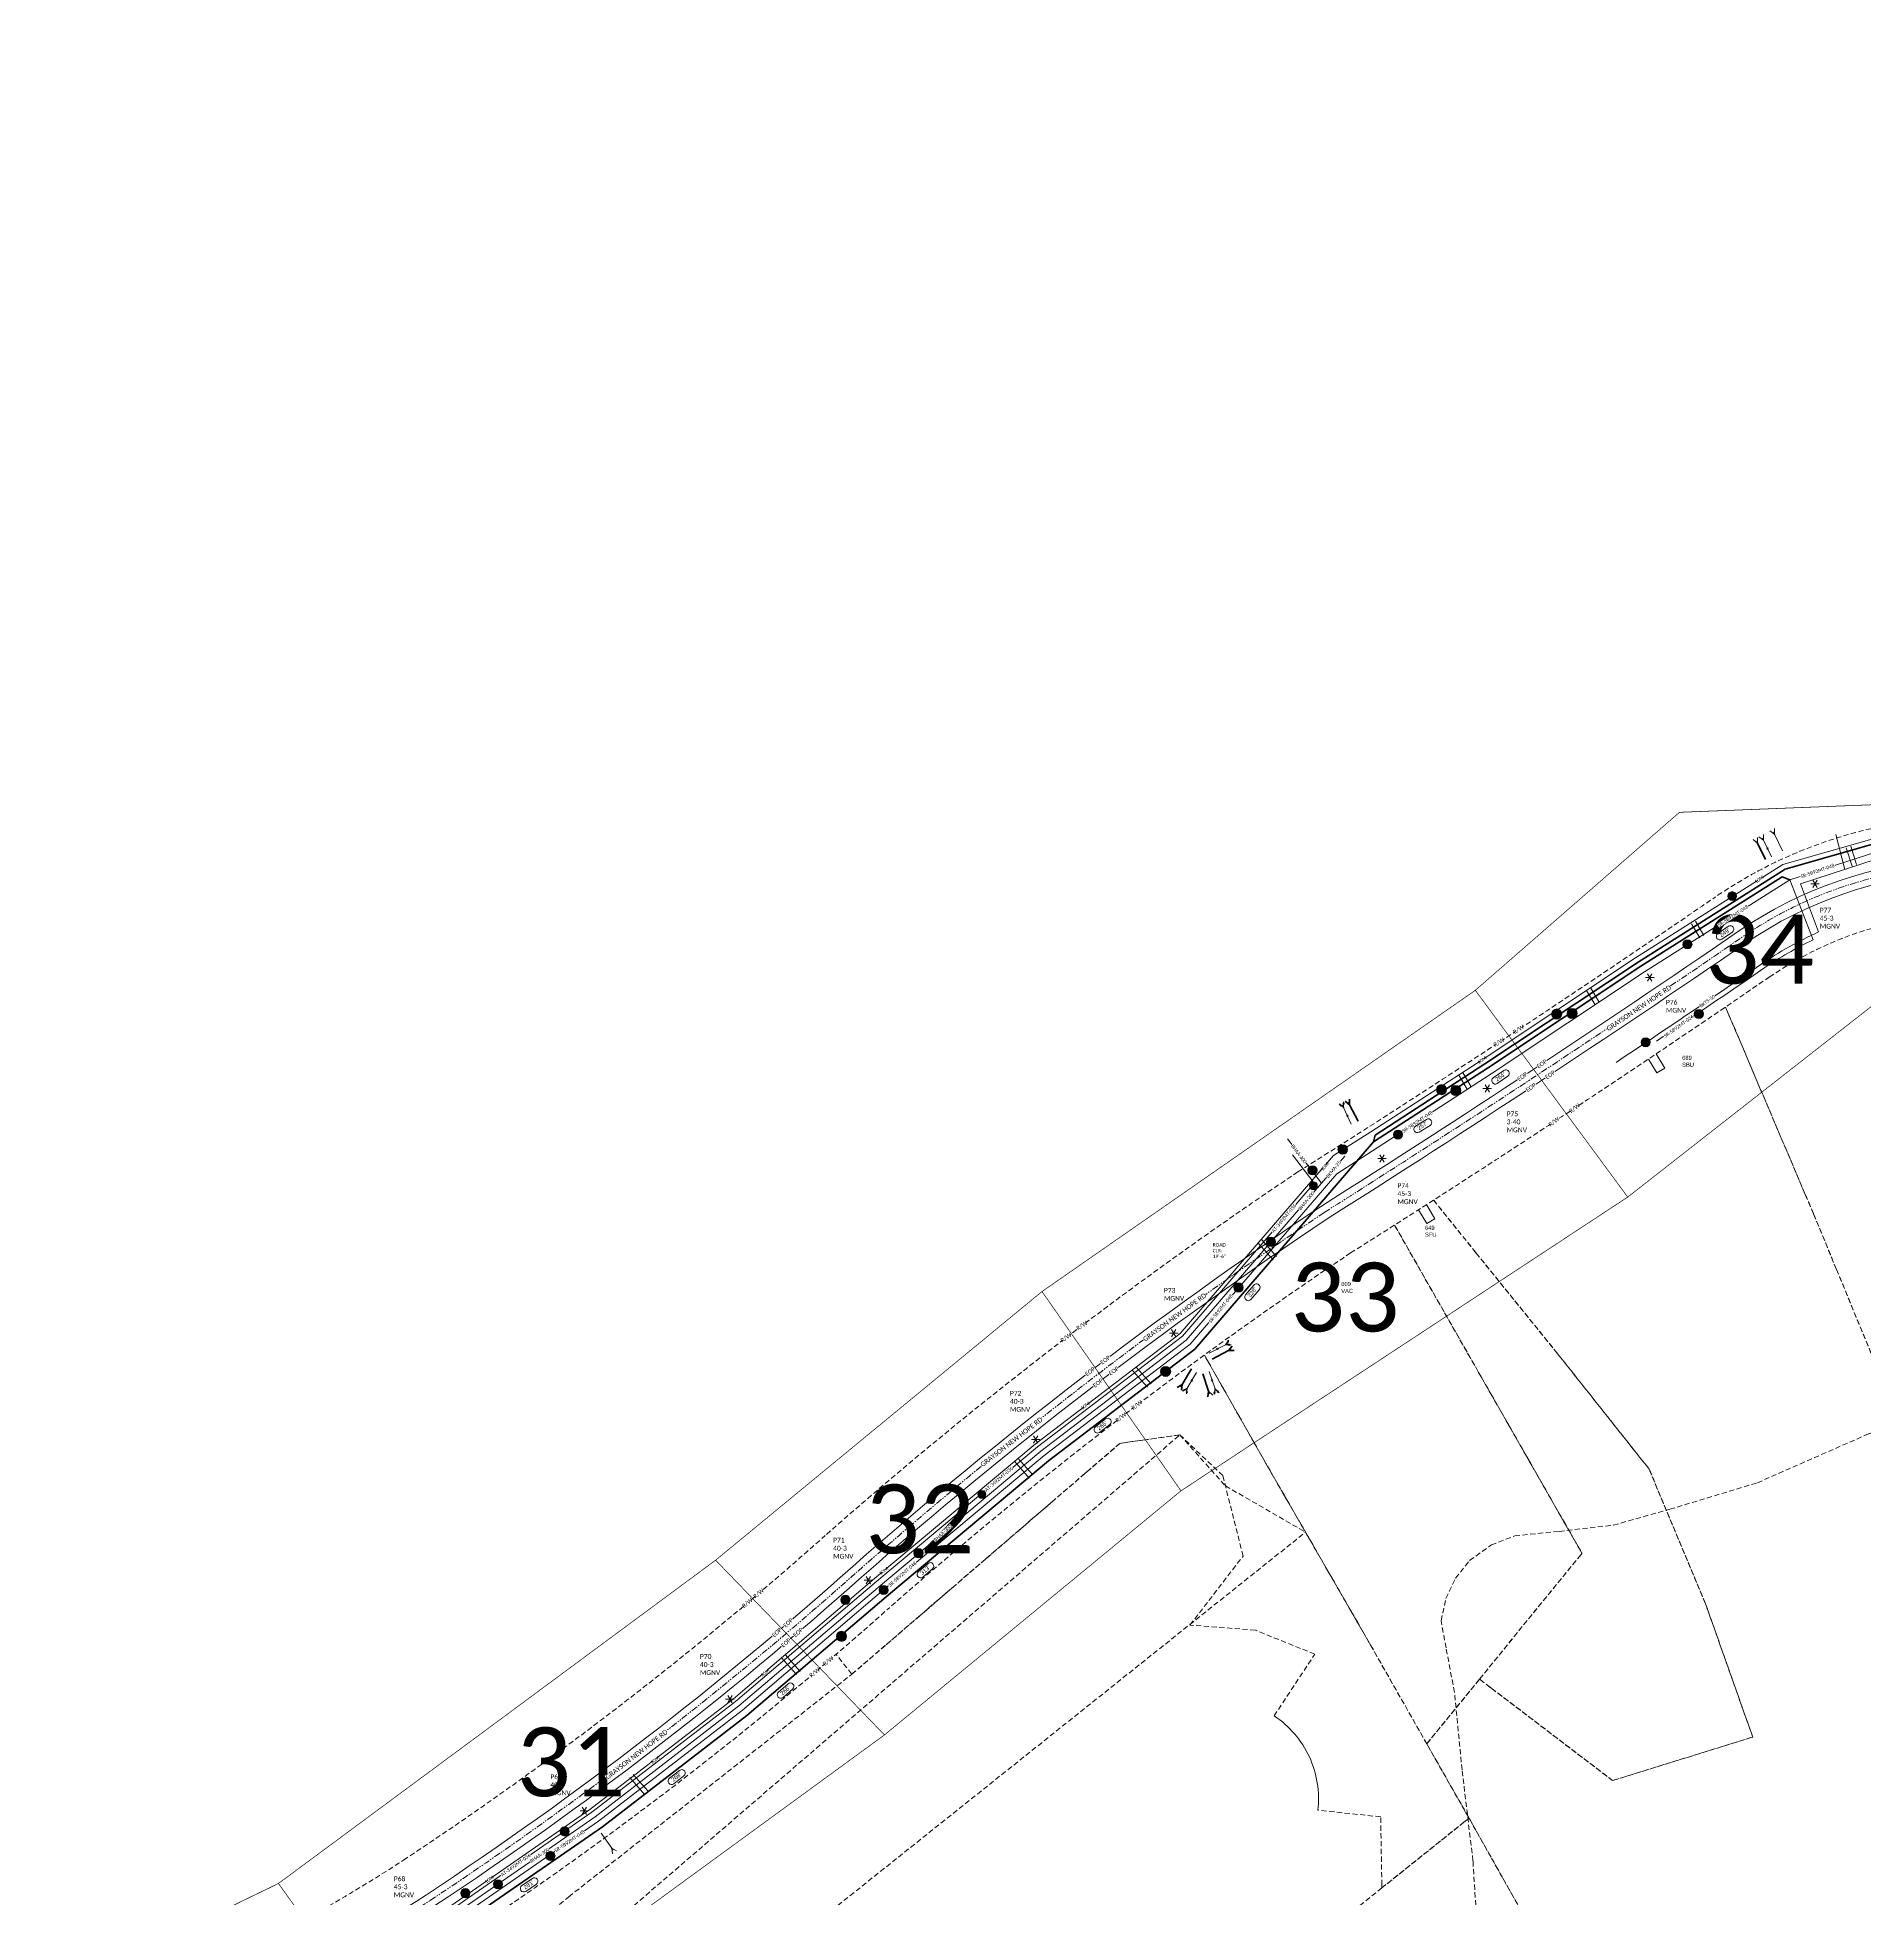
# Model space of a CAD drawing. Header units: inches. Extents: x 0 to 2372193, y 0 to 1426201.
# Drawn here: x 2367425 to 2370074, y 1423503 to 1426201 of the extents above; entities that cross this region are included whole.
import ezdxf
from ezdxf import colors
from ezdxf.entities.mleader import LeaderData, LeaderLine
from ezdxf.enums import TextEntityAlignment as Align
from ezdxf.math import Vec2, Vec3

# ---------------------------------------------------------------- set-up
doc = ezdxf.new("R2010")
doc.units = ezdxf.units.IN
doc.header["$MEASUREMENT"] = 0
doc.linetypes.add('DASHED', pattern=[0.75, 0.5, -0.25])
doc.linetypes.add('PHANTOM2', pattern=[1.25, 0.625, -0.125, 0.125, -0.125, 0.125, -0.125])
for name, color, linetype in [('ADDRESS', 6, 'Continuous'), ('AERIAL CABLE EX', 5, 'Continuous'), ('Center Line', 1, 'PHANTOM2'), ('EOP', 6, 'Continuous'), ('ga_clayton', 7, 'Continuous'), ('Grouping_Boundary', 2, 'Continuous'), ('LINE LABELS', 7, 'Continuous'), ('Parcels', 7, 'Continuous'), ('POLE INFO', 7, 'Continuous'), ('REELS BUBBLES', 87, 'Continuous'), ('Right_of_Way', 7, 'Continuous'), ('SPAN LENGTHS', 7, 'Continuous'), ('STREET NAMES', 250, 'Continuous')]:
    doc.layers.add(name, color=color, linetype=linetype)
for name, color, linetype, lineweight in [('AnchorGuyProposed', 1, 'Continuous', 50), ('AnchorGuyRemove', 7, 'Continuous', 0), ('DRIVEWAYS', 250, 'Continuous', 20), ('OVERLASH', 255, 'Continuous', 0), ('Poles', 7, 'Continuous', 0), ('PROP CABLE', 1, 'Continuous', 50), ('PROPOSED_AERIAL', 1, 'Continuous', 60), ('ROAD CLEARENCE TEXT', 7, 'Continuous', 0)]:
    doc.layers.add(name, color=color, linetype=linetype, lineweight=lineweight)
doc.styles.add('Annotative', font='arial.ttf')
doc.styles.add('calibri', font='calibri.ttf')
doc.styles.add('Legend', font='calibri.ttf')
doc.styles.add('PROPOSED', font='calibri.ttf')
doc.styles.get("Standard").update_dxf_attribs({"font": 'arial.ttf'})

# ---------------------------------------------------------------- blocks, each defined once
blk = doc.blocks.new('_Open90')
at = {"color": 0, "linetype": 'ByBlock', "lineweight": -2}
for p, q in [((0, 0), (-1, 0)), ((-0.5, 0.5), (0, 0)), ((0, 0), (-0.5, -0.5))]:
    blk.add_line(p, q, dxfattribs=at)
blk = doc.blocks.new('ACMAP_ANN_TEMPLATE_SPANS')
at = {"color": 0, "linetype": 'ByBlock', "lineweight": -2}
for p, q in [((-8.2, 12.5), (22.7, 12.5)), ((-8.2, -4.5), (22.7, -4.5))]:
    blk.add_line(p, q, dxfattribs=at)
for centre, start, end in [((-8.2, 4), 90, 270), ((22.7, 4), 270, 90)]:
    blk.add_arc(centre, 8.49, start, end, dxfattribs=at)
at = {"color": 18, "lineweight": 50, "true_color": 0x000000, "style": 'Annotative'}
blk.add_attdef('AERIALFOOT', text='', height=10, dxfattribs=at).set_placement((6.7, 4.7), align=Align.MIDDLE_CENTER)
blk = doc.blocks.new('POLES')
at = {"layer": 'Poles'}
for points in [[(-0.93, 1.72), (1.13, -1.84)], [(-0.93, -1.84), (1.13, 1.71)], [(-1.96, -0.06), (2.16, -0.06)]]:
    blk.add_lwpolyline(points, dxfattribs=at)
blk = doc.blocks.new('*U257')
blk.add_line((7.86, -3.12), (8.13, -2.34))
for points in [[(0, 0), (7.21, -2.46)], [(7.21, -2.46), (7.01, -2.56)], [(7.11, -2.26), (7.21, -2.46)], [(8.86, -4.12), (7.21, -2.46), (9.53, -2.15)]]:
    blk.add_lwpolyline(points)
blk = doc.blocks.new('*U258')
for points in [[(0, 0), (7.21, -2.46)], [(4.01, -1.04), (3.2, -1.43)], [(3.41, -0.82), (3.8, -1.64)], [(7.21, -2.46), (7.01, -2.56)], [(7.11, -2.26), (7.21, -2.46)], [(7.21, -2.46), (9.53, -2.16)], [(7.21, -2.46), (8.85, -4.13)], [(7.84, -3.55), (8.74, -3.61)], [(8.12, -2.35), (7.86, -3.12)], [(8.33, -3.13), (8.26, -4.03)], [(8.44, -2), (9.19, -2.5)], [(9.06, -1.87), (8.57, -2.63)]]:
    blk.add_lwpolyline(points)
blk = doc.blocks.new('*U259')
for p, q in [((0, 0), (7.21, -2.46)), ((7.21, -2.46), (7.01, -2.56)), ((7.11, -2.26), (7.21, -2.46)), ((9.53, -2.16), (7.21, -2.46)), ((7.21, -2.46), (8.85, -4.13)), ((8.13, -2.34), (7.86, -3.12))]:
    blk.add_line(p, q)
blk = doc.blocks.new('*U261')
for points in [[(0, 0), (-6.06, -4.61)], [(-6.06, -4.61), (-8.36, -5.05)], [(-7.24, -5.17), (-7.95, -4.61)], [(-7.31, -4.54), (-7.87, -5.25)], [(-6.36, -5.89), (-7.2, -6.24)], [(-6.06, -4.61), (-7.11, -6.71)], [(-6.48, -5.44), (-6.97, -4.79)], [(-6.61, -6.48), (-6.95, -5.65)], [(-6.06, -4.61), (-6.03, -4.39)], [(-5.84, -4.65), (-6.06, -4.61)], [(-2.58, -2.37), (-3.48, -2.24)], [(-3.1, -2.75), (-2.97, -1.86)]]:
    blk.add_lwpolyline(points)
blk = doc.blocks.new('*U260')
for p, q in [((0, 0), (-5.89, -4.83)), ((-5.89, -4.83), (-8.17, -5.35)), ((-6.86, -6.97), (-5.89, -4.83)), ((-6.27, -5.67), (-6.8, -5.04)), ((-5.89, -4.83), (-5.87, -4.61)), ((-5.67, -4.86), (-5.89, -4.83))]:
    blk.add_line(p, q)
blk = doc.blocks.new('*U262')
blk.add_line((-8.18, 2.14), (-8.35, 1.34))
for points in [[(-9.3, 3.02), (-7.45, 1.57), (-9.72, 0.98)], [(-7.45, 1.57), (-7.26, 1.69)], [(0, 0), (-7.45, 1.57)], [(-7.33, 1.38), (-7.45, 1.57)]]:
    blk.add_lwpolyline(points)
blk = doc.blocks.new('*U263')
for p, q in [((-7.45, 1.57), (-9.72, 0.98)), ((-9.3, 3.02), (-7.45, 1.57)), ((-8.18, 2.14), (-8.35, 1.34))]:
    blk.add_line(p, q)
for points in [[(-7.27, 1.7), (-7.45, 1.57)], [(0, 0), (-7.45, 1.57)], [(-7.45, 1.57), (-7.33, 1.38)], [(-3.35, 1.04), (-4.1, 0.54)], [(-3.98, 1.16), (-3.48, 0.41)]]:
    blk.add_lwpolyline(points)
blk = doc.blocks.new('*U264')
for p, q in [((-7.45, 1.57), (-7.26, 1.69)), ((0, 0), (-7.45, 1.57)), ((-7.33, 1.38), (-7.45, 1.57))]:
    blk.add_line(p, q)
blk = doc.blocks.new('*U265')
blk.add_line((-8.18, 2.14), (-8.35, 1.34))
blk.add_lwpolyline([(-9.3, 3.02), (-7.45, 1.57), (-9.72, 0.98)])
blk = doc.blocks.new('*U310')
at = {"linetype": 'Continuous', "lineweight": 0, "true_color": 0xffffff}
h = blk.add_hatch(color=7, dxfattribs=at)
h.dxf.hatch_style = 1
h.paths.add_polyline_path([(-0.122, 0, 1), (0.122, 0, 1)])
at = {"color": 0, "linetype": 'ByBlock', "lineweight": -2}
blk.add_circle((0, 0), 0.122, dxfattribs=at)
at = {"color": 0, "linetype": 'ByBlock', "lineweight": -2, "style": 'PROPOSED'}
blk.add_attdef('CCFN', text='', height=0.0844, dxfattribs=at).set_placement((0, 0), align=Align.MIDDLE_CENTER)
at = {"color": 0, "linetype": 'ByBlock', "lineweight": -2, "flags": 104}
blk.add_attdef('CCFA', text='', height=0.0844, dxfattribs=at).set_placement((0.206, 0.09), align=Align.TOP_LEFT)
blk = doc.blocks.new('*U433')
at = {"linetype": 'Continuous', "lineweight": 0}
for p, q in [((0.01, -3.37), (-3.06, 0.13)), ((0.76, -2.71), (-2.31, 0.78))]:
    blk.add_line(p, q, dxfattribs=at)
blk = doc.blocks.new('*U434')
at = {"linetype": 'Continuous', "lineweight": 0}
for p, q in [((0.01, -3.37), (-3.06, 0.13)), ((0.76, -2.71), (-2.31, 0.78))]:
    blk.add_line(p, q, dxfattribs=at)
blk = doc.blocks.new('*U435')
at = {"linetype": 'Continuous', "lineweight": 0}
for p, q in [((0.01, -3.37), (-3.06, 0.13)), ((0.76, -2.71), (-2.31, 0.78))]:
    blk.add_line(p, q, dxfattribs=at)
blk = doc.blocks.new('*U436')
at = {"linetype": 'Continuous', "lineweight": 0}
for p, q in [((0.01, -3.37), (-3.06, 0.13)), ((0.76, -2.71), (-2.31, 0.78))]:
    blk.add_line(p, q, dxfattribs=at)
blk = doc.blocks.new('*U437')
at = {"linetype": 'Continuous', "lineweight": 0}
for p, q in [((0.01, -3.37), (-3.06, 0.13)), ((0.76, -2.71), (-2.31, 0.78))]:
    blk.add_line(p, q, dxfattribs=at)
blk = doc.blocks.new('*U438')
at = {"linetype": 'Continuous', "lineweight": 0}
for p, q in [((0.16, -1.49), (-2.9, 0.01)), ((0.6, -0.59), (-2.46, 0.9))]:
    blk.add_line(p, q, dxfattribs=at)
blk = doc.blocks.new('*U383')
at = {"linetype": 'Continuous', "lineweight": 0}
for p, q in [((0.16, -1.49), (-2.9, 0.01)), ((0.6, -0.59), (-2.46, 0.9))]:
    blk.add_line(p, q, dxfattribs=at)
blk = doc.blocks.new('*U384')
at = {"linetype": 'Continuous', "lineweight": 0}
for p, q in [((0.16, -1.49), (-2.9, 0.01)), ((0.6, -0.59), (-2.46, 0.9))]:
    blk.add_line(p, q, dxfattribs=at)
blk = doc.blocks.new('*U385')
at = {"linetype": 'Continuous', "lineweight": 0}
for p, q in [((0.07, -2.46), (-3, 0.07)), ((0.7, -1.69), (-2.36, 0.84))]:
    blk.add_line(p, q, dxfattribs=at)
blk = doc.blocks.new('*U490')
at = {"linetype": 'Continuous', "lineweight": 0, "true_color": 0xffffff}
h = blk.add_hatch(color=7, dxfattribs=at)
h.dxf.hatch_style = 1
h.paths.add_polyline_path([(-0.122, 0, 1), (0.122, 0, 1)])
at = {"color": 0, "linetype": 'ByBlock', "lineweight": -2}
blk.add_circle((0, 0), 0.122, dxfattribs=at)
at = {"color": 0, "linetype": 'ByBlock', "lineweight": -2, "style": 'PROPOSED'}
blk.add_attdef('CCFN', text='', height=0.0844, dxfattribs=at).set_placement((0, 0), align=Align.MIDDLE_CENTER)
at = {"color": 0, "linetype": 'ByBlock', "lineweight": -2, "flags": 104}
blk.add_attdef('CCFA', text='', height=0.0844, dxfattribs=at).set_placement((0.206, 0.09), align=Align.TOP_LEFT)

msp = doc.modelspace()

# ---------------------------------------------------------------- linework, layer by layer
at = {"layer": 'AERIAL CABLE EX', "lineweight": 0}
for points in [[(2371067.7, 1424839), (2370734.1, 1424825.8), (2370611.9, 1424955.9), (2370356.7, 1425051.5), (2370153.9, 1425058.3), (2369955.6, 1425001.6), (2369741.8, 1424866.4), (2369519.6, 1424718.6), (2369358.3, 1424614.1), (2369304.2, 1424580)], [(2369304.2, 1424580), (2369081.9, 1424321.7), (2368871.9, 1424161.5), (2368639, 1423966.6), (2368434.2, 1423792.2), (2368226.3, 1423631.9), (2367994.6, 1423471.4), (2367684.9, 1423394.2), (2367590, 1423277.7)], [(2369320.7, 1424579.1), (2369286.6, 1424539.6)]]:
    msp.add_lwpolyline(points, dxfattribs=at)
for points in [[(2370045.1, 1424994.5), (2370032.2, 1425045.2)], [(2371074.4, 1424822.7), (2371055.9, 1424832), (2370728.6, 1424818.1), (2370626.6, 1424931.7), (2370353.3, 1425034.3), (2370156.2, 1425040.9), (2369965.8, 1424979.3), (2369755, 1424846), (2369532.9, 1424698.2), (2369367.6, 1424591.2)], [(2369367.6, 1424591.2), (2369309, 1424553.2), (2369096.3, 1424306.5), (2368884.9, 1424145.2), (2368652.4, 1423950.7), (2368447.4, 1423776), (2368238.6, 1423615.1), (2368003.3, 1423452.1), (2367696.7, 1423375.7), (2367597.7, 1423253.3), (2367585, 1423252.3)], [(2369286.6, 1424539.6), (2369237.4, 1424603.9)], [(2369244.9, 1424580.9), (2369276.3, 1424539.9), (2369085.2, 1424318.2), (2368874.9, 1424157.7), (2368642.1, 1423962.9), (2368437.3, 1423788.5), (2368229.2, 1423628), (2367996.6, 1423466.9), (2367688.5, 1423390.1), (2367584.1, 1423263.5), (2367335.4, 1423297), (2367142.4, 1423463.6), (2367006.7, 1423601.5), (2366864.2, 1423742.4), (2366837, 1423771.7)], [(2369286.6, 1424539.6), (2369090.8, 1424312.3), (2368879.9, 1424151.4), (2368647.3, 1423956.8), (2368442.3, 1423782.3), (2368233.9, 1423621.5), (2368000, 1423459.5), (2367692.8, 1423382.9), (2367589.6, 1423256.1), (2367556.4, 1423258.8)]]:
    msp.add_lwpolyline(points, dxfattribs=at).dxf.unprotected_set("ltscale", 0)
for points in [[(2370649.6, 1424912.4), (2370351.3, 1425024.3), (2370157.6, 1425030.9), (2369981.2, 1424973.8), (2370007.3, 1424903.9, 0.04373), (2369923.9, 1424857, -0.003702), (2369713.9, 1424714.9), (2369713.9, 1424714.9)], [(2369965.8, 1424979.3), (2369999.4, 1424892.5, 0.038234), (2369927.9, 1424851.2, -0.002487), (2369772.4, 1424745.6)]]:
    msp.add_lwpolyline(points, format="xyb", dxfattribs=at).dxf.unprotected_set("ltscale", 0)
at = {"layer": 'DRIVEWAYS', "color": 1, "lineweight": 0}
for points in [[(2369771.9, 1424727.2), (2369784.3, 1424706.6), (2369772.7, 1424699.7), (2369760.6, 1424719.6)], [(2369439, 1424508.7), (2369451, 1424487.9), (2369439.2, 1424481.2), (2369427.5, 1424501.3)]]:
    msp.add_lwpolyline(points, dxfattribs=at)
at = {"layer": 'EOP', "color": 6, "lineweight": 0}
for points in [[(2367080.8, 1423854.2, 0.112816), (2366951.6, 1423770.6, 0.393062), (2366950.6, 1423723, 0.046066), (2367439.2, 1423265.8, 0.254264), (2367481.6, 1423258.9, 0.060613), (2367989.2, 1423508.4, 0.036183), (2368607.2, 1423984.2, -0.033395), (2369285.3, 1424505.7, 0.009631), (2369891.1, 1424904.8, -0.272511), (2370504.4, 1424946.7, 0.115543), (2370797.7, 1424866.9, 0.069849), (2371123.1, 1424899.8, 0.047882), (2371877.5, 1425167.6, 0.410134), (2372075.1, 1425715.5), (2371961.6, 1425943.9, -0.165182), (2371930, 1426188.9, 0.165182)], [(2367849.5, 1423092.4), (2367777.3, 1423012.9, -0.388062), (2367750.5, 1423010.4, 0.0118), (2367712.1, 1423038, -0.029043), (2367530.6, 1423185.3, -0.559479), (2367545, 1423260.6, 0.054205), (2368000.2, 1423491.7, 0.036183), (2368620.5, 1423969.2, -0.033382), (2369296.2, 1424488.9, 0.009628), (2369902.4, 1424888.3, -0.27236), (2370495.2, 1424929, 0.115413), (2370796.9, 1424846.9, 0.069853), (2371127.9, 1424880.4, 0.047891), (2371886.1, 1425149.5, 0.410395), (2372093.1, 1425724.2), (2371979.5, 1425952.7, -0.165144), (2371949.6, 1426184.9)]]:
    msp.add_lwpolyline(points, format="xyb", dxfattribs=at)
at = {"layer": 'Grouping_Boundary', "const_width": 1}
msp.add_lwpolyline([(2367087.1, 1423401.5), (2367301.6, 1423535.7), (2367478.3, 1423380.9), (2367774.8, 1423524.7), (2367975.1, 1423245.1), (2367850.9, 1423175.7), (2367790.5, 1423125.4), (2367544.5, 1422916.7), (2367413, 1423066.6), (2367186.4, 1422940.2), (2366997, 1423199.3), (2367121.6, 1423271.9)], close=True, dxfattribs=at)
at = {"layer": 'Parcels', "color": 255, "linetype": 'DASHED', "lineweight": 0, "ltscale": 15}
for points in [[(2370098.4, 1424913.1), (2370151.1, 1424775.7), (2370390.3, 1424152), (2370754.3, 1423205.4), (2370757.5, 1423197), (2370646.5, 1423157.1), (2370574.4, 1423131.1), (2370574, 1423130.9), (2370565.5, 1423127.9), (2370565.3, 1423128.3), (2370561.7, 1423136.9), (2370321.3, 1423716.6), (2370224.8, 1423950.4), (2370033.3, 1424414.6), (2370000, 1424495.2), (2369988, 1424523.3), (2369922.3, 1424677.5), (2369872.4, 1424795.1)], [(2369872.4, 1424795.1), (2369922.3, 1424677.5), (2369988, 1424523.3), (2370000, 1424495.2), (2370033.3, 1424414.6), (2370224.8, 1423950.4), (2370321.3, 1423716.6), (2370561.7, 1423136.9)], [(2369449.2, 1424515.2), (2369510.5, 1424439), (2369629, 1424292.5), (2369761.8, 1424125.1), (2369843.5, 1423929.9), (2369911.8, 1423736.9), (2369708.7, 1423673.9), (2369533.7, 1423807.2), (2369531.6, 1423808.8), (2369516.5, 1423820.3), (2369515.8, 1423820.9), (2369662.9, 1424001.7), (2369663.9, 1424002.9), (2369664.2, 1424003.4), (2369518.8, 1424257.9), (2369514.5, 1424265.5), (2369392.6, 1424479)], [(2369571.2, 1423494), (2369505.5, 1423610.6), (2369502.5, 1423616), (2369501.1, 1423618.5), (2369500.6, 1423619.4), (2369440, 1423725.9), (2369439.8, 1423726.2), (2369439.3, 1423727.1), (2369515.8, 1423820.9), (2369516.5, 1423820.3), (2369531.6, 1423808.8), (2369533.7, 1423807.2), (2369708.7, 1423673.9), (2369911.8, 1423736.9), (2369843.5, 1423929.9), (2369761.8, 1424125.1), (2369629, 1424292.5), (2369510.5, 1424439), (2369449.2, 1424515.2)], [(2369392.6, 1424479), (2369514.5, 1424265.5), (2369518.8, 1424257.9), (2369664.2, 1424003.4), (2369663.9, 1424002.9), (2369662.9, 1424001.7), (2369515.8, 1423820.9), (2369439.3, 1423727.1), (2369358.2, 1423869.7), (2369206.2, 1424133.4), (2369116.9, 1424290.6)], [(2369510.2, 1423493.2), (2369506.3, 1423557.6), (2369490.4, 1423689.5), (2369479.5, 1423801.7), (2369467.3, 1423866.3), (2369460, 1423905.6), (2369467, 1423937.6), (2369481, 1423967.2), (2369501.3, 1423992.8), (2369533, 1424015.5), (2369566.9, 1424028.5), (2369631.4, 1424035.1), (2369709.9, 1424044.1), (2369791.6, 1424067.1), (2369918.5, 1424105.5), (2370079.9, 1424176.5), (2370164.5, 1424202.2), (2370260.4, 1424233.1), (2370374.9, 1424280.2), (2370465.4, 1424316.9), (2370504, 1424327.5)], [(2369116.9, 1424290.6), (2369206.2, 1424133.4), (2369358.2, 1423869.7), (2369439.3, 1423727.1), (2369439.8, 1423726.2), (2369440, 1423725.9), (2369500.6, 1423619.4), (2369499.1, 1423618.2), (2369498.3, 1423617.6), (2369497.7, 1423617.1), (2369496.8, 1423616.3), (2369493.1, 1423613.4), (2369374.3, 1423518.3), (2369374.2, 1423522.4), (2369372.5, 1423621.3), (2369281.4, 1423630.9), (2369281.9, 1423635.9), (2369282.2, 1423640.8), (2369282.4, 1423645.8), (2369282.4, 1423650.7), (2369282.2, 1423655.7), (2369281.8, 1423660.6), (2369281.3, 1423665.5), (2369280.6, 1423670.4), (2369279.7, 1423675.3), (2369278.7, 1423680.2), (2369277.5, 1423685), (2369276.1, 1423689.7), (2369274.6, 1423694.4), (2369272.9, 1423699.1), (2369271.1, 1423703.7), (2369269.1, 1423708.2), (2369266.9, 1423712.7), (2369264.6, 1423717.1), (2369262.1, 1423721.4), (2369259.5, 1423725.6), (2369256.8, 1423729.7), (2369253.9, 1423733.7), (2369250.8, 1423737.6), (2369247.7, 1423741.4), (2369244.4, 1423745.2), (2369241, 1423748.7), (2369237.4, 1423752.2), (2369233.8, 1423755.6), (2369230, 1423758.8), (2369226.1, 1423761.9), (2369222.1, 1423764.8), (2369218.1, 1423767.6), (2369277, 1423857.1), (2369192.9, 1423891), (2369190.9, 1423891.9), (2369096.1, 1423899.2), (2369173.1, 1423999.3), (2369143.7, 1424115.8), (2369081.4, 1424174.9), (2369037, 1424168.6), (2369030.9, 1424167.8), (2368994.5, 1424162.6), (2368946.7, 1424121.4), (2368943.7, 1424118.8), (2368896.9, 1424078.5), (2368848.3, 1424036.7), (2368800.4, 1423995.4), (2368752, 1423953.7), (2368703.8, 1423912.2), (2368654.6, 1423869.8), (2368608.1, 1423829.8), (2368606, 1423828), (2368605.6, 1423828.5), (2368583.2, 1423856.8)], [(2367739.1, 1423129.7), (2368195.8, 1423505.5), (2368606, 1423828), (2368994.5, 1424162.6), (2369081.4, 1424174.9), (2369147.4, 1424101), (2369263.6, 1424033.9)], [(2367881.2, 1423140.2), (2369081.4, 1424174.9)], [(2367987.7, 1423015.7), (2369263.6, 1424033.9)], [(2369298.2, 1423457.4), (2369374.3, 1423518.3), (2369493.1, 1423613.4), (2369496.8, 1423616.3), (2369497.7, 1423617.1), (2369498.3, 1423617.6), (2369499.1, 1423618.2), (2369500.6, 1423619.4), (2369501.1, 1423618.5), (2369502.5, 1423616), (2369505.5, 1423610.6), (2369571.2, 1423494)]]:
    msp.add_lwpolyline(points, dxfattribs=at)
at = {"layer": 'PROPOSED_AERIAL', "color": 5, "lineweight": 50}
for points in [[(2371074.4, 1424822.7), (2370724.3, 1424807.9), (2370591.8, 1424955.4), (2370355.3, 1425044.2), (2370154.8, 1425051), (2369958.6, 1424994.9), (2369745.8, 1424860.3), (2369523.6, 1424712.5), (2369364.6, 1424609.5), (2369362.1, 1424599.6)], [(2369965.8, 1424979.4), (2369954.3, 1424983.9), (2369749.6, 1424854.4), (2369527.4, 1424706.6), (2369362.2, 1424599.6)]]:
    msp.add_lwpolyline(points, dxfattribs=at)
at = {"layer": 'Right_of_Way', "color": 3, "linetype": 'DASHED', "lineweight": 0, "ltscale": 15}
for points in [[(2367126.7, 1423805.8, 0.106859), (2367019.2, 1423751.2, 0.044225), (2367480.7, 1423322.2, 0.058393), (2367956.3, 1423558.6, 0.036184), (2368567.4, 1424029.1, -0.033431), (2369252.6, 1424556, 0.009642), (2369857.2, 1424954.3, -0.272934), (2370532.1, 1424999.9, 0.115961), (2370799.9, 1424926.8, 0.069836), (2371108.7, 1424958, 0.047854), (2371851.9, 1425221.8, 0.409221), (2372021, 1425689.6), (2371907.8, 1425917.3, -0.16528), (2371871.1, 1426200.8)], [(2372008.4, 1426173.1, 0.165009), (2372033.3, 1425979.3), (2372147.2, 1425750.1, -0.411081), (2371911.7, 1425095.2, -0.047915), (2371142.4, 1424822.1, -0.069866), (2370794.7, 1424786.9, -0.115042), (2370467.5, 1424875.7, 0.271871), (2369936.4, 1424838.9, -0.009617), (2369328.9, 1424438.6, 0.033345), (2368660.3, 1423924.3, -0.036183), (2368033.1, 1423441.5, -0.030314), (2367627.1, 1423219.8, 0.022659), (2367763.8, 1423111.6, -0.006093), (2367785.6, 1423096.3), (2367812.5, 1423126)]]:
    msp.add_lwpolyline(points, format="xyb", dxfattribs=at)

# ---------------------------------------------------------------- block references
at = {"layer": 'AnchorGuyProposed'}
for name, p, xscale, yscale, zscale, rotation in [('*U264', (2369930.5, 1425008.8), -3.5, -3.5, -3.5, 127.8195479728475), ('*U260', (2369339.7, 1424629.8), -3.500000000000001, -3.500000000000001, -3.500000000000001, 77.7762825572325), ('*U259', (2369128.4, 1424284.9), -3.5, -3.5, -3.5, 225.890789368572), ('*U259', (2369098.3, 1424270.7), -3.500000000000001, -3.500000000000001, -3.500000000000001, 77.7762825572325), ('*U259', (2369114.5, 1424263.5), -3.5, -3.5, -3.5, 127.8195479728475)]:
    msp.add_blockref(name, p, dxfattribs=dict(at, xscale=xscale, yscale=yscale, zscale=zscale, rotation=rotation))
at = {"layer": 'AnchorGuyRemove'}
for name, p, xscale, yscale, zscale, rotation in [('*U263', (2369938.9, 1425013), -3.5, -3.5, -3.5, 127.8195479728475), ('*U262', (2369954.8, 1425021.6), -3.5, -3.5, -3.5, 127.8195479728475), ('*U265', (2369930.5, 1425008.8), -3.5, -3.5, -3.5, 127.8195479728475), ('*U261', (2369329.9, 1424625.4), -3.500000000000001, -3.500000000000001, -3.500000000000001, 77.7762825572325), ('*U258', (2369123.9, 1424293.4), -3.5, -3.5, -3.5, 225.890789368572), ('*U258', (2369105.7, 1424265.3), -3.500000000000001, -3.500000000000001, -3.500000000000001, 77.7762825572325), ('*U258', (2369123.7, 1424266.7), -3.5, -3.5, -3.5, 127.8195479728475), ('*U257', (2368242.8, 1423597.8), -3.5, -3.5, -3.5, 143.2769644748171)]:
    msp.add_blockref(name, p, dxfattribs=dict(at, xscale=xscale, yscale=yscale, zscale=zscale, rotation=rotation))
at = {"layer": 'ga_clayton', "xscale": 3, "yscale": 3, "zscale": 3}
for p in [(2370001.8, 1424974), (2369762.3, 1424838.2), (2369526.7, 1424677.3), (2369374.1, 1424575.7), (2369072.3, 1424322.5), (2368872.2, 1424168.2), (2368629.6, 1423964.3), (2368428.9, 1423792.1), (2368217.8, 1423630.2)]:
    msp.add_blockref('POLES', p, dxfattribs=at)
at = {"layer": 'OVERLASH', "color": 18, "true_color": 0x000000, "xscale": 6.997610170159894, "yscale": 6.997610170159894, "zscale": 6.997610170159894}
for name, p, rotation in [('*U383', (2369672.2, 1424813.1), 146.9453303800851), ('*U438', (2369486.9, 1424690.6), 146.9453303800851), ('*U436', (2369018.4, 1424249.5), 180.3935929883003), ('*U434', (2368509.5, 1423832.8), 180.3935929883003), ('*U433', (2368289.4, 1423659.2), 180.3935929883003)]:
    msp.add_blockref(name, p, dxfattribs=dict(at, rotation=rotation))
at = {"layer": 'REELS BUBBLES', "color": 250, "lineweight": 0}
for name, p, xscale, yscale, zscale, values in [('*U310', (2369817.2, 1424885.8), 54.17900581686615, 54.17900581686615, 54.17900581686615, {'CCFN': '94'}), ('*U310', (2369627.6, 1424784.9), 60, 60, 60, {'CCFN': '21'}), ('*U310', (2369650.1, 1424785.7), 60, 60, 60, {'CCFN': '20'}), ('*U310', (2369460.7, 1424675.3), 60, 60, 60, {'CCFN': '21'}), ('*U310', (2369481.4, 1424674.1), 60, 60, 60, {'CCFN': '20'}), ('*U310', (2369060.8, 1424266.9), 60, 60, 60, {'CCFN': '19'}), ('*U490', (2368596.7, 1423935.8), 54.17900581686615, 54.17900581686615, 54.17900581686615, {'CCFN': '80'}), ('*U310', (2368591, 1423882.9), 60, 60, 60, {'CCFN': '19'}), ('*U490', (2368045.6, 1423510.6), 54.17900581686615, 54.17900581686615, 54.17900581686615, {'CCFN': '80'})]:
    msp.add_blockref(name, p, dxfattribs=dict(at, xscale=xscale, yscale=yscale, zscale=zscale)).add_auto_attribs(values)
at = {"layer": 'SPAN LENGTHS', "lineweight": 0}
ref = msp.add_blockref('ACMAP_ANN_TEMPLATE_SPANS', (2369869.5, 1424898.3), dxfattribs=dict(at, xscale=0.6, yscale=0.6, zscale=0.6, rotation=34.41929146962397))
ref.add_attrib('AERIALFOOT', "249'", dxfattribs={"layer": 'PROP CABLE', "height": 6, "rotation": 34.4193, "style": 'Annotative'}).set_placement((2369871.2, 1424902.9), align=Align.MIDDLE_CENTER)
ref = msp.add_blockref('ACMAP_ANN_TEMPLATE_SPANS', (2369544, 1424689.2), dxfattribs=dict(at, xscale=0.6000000000000003, yscale=0.6000000000000003, zscale=0.6000000000000003, rotation=34.35596253562607))
ref.add_attrib('AERIALFOOT', "264'", dxfattribs={"layer": 'PROP CABLE', "height": 6, "rotation": 34.356, "style": 'Annotative'}).set_placement((2369545.7, 1424693.8), align=Align.MIDDLE_CENTER)
ref = msp.add_blockref('ACMAP_ANN_TEMPLATE_SPANS', (2369431.2, 1424618.6), dxfattribs=dict(at, xscale=0.5999999999999999, yscale=0.5999999999999999, zscale=0.5999999999999999, rotation=32.20175529808557))
ref.add_attrib('AERIALFOOT', "257'", dxfattribs={"layer": 'PROP CABLE', "height": 6, "rotation": 32.2018, "style": 'Annotative'}).set_placement((2369433, 1424623.1), align=Align.MIDDLE_CENTER)
ref = msp.add_blockref('ACMAP_ANN_TEMPLATE_SPANS', (2369185.6, 1424376.7), dxfattribs=dict(at, xscale=0.6, yscale=0.6, zscale=0.6, rotation=49.89334544814111))
ref.add_attrib('AERIALFOOT', "328'", dxfattribs={"layer": 'PROP CABLE', "height": 6, "rotation": 49.8933, "style": 'Annotative'}).set_placement((2369186.1, 1424381.6), align=Align.MIDDLE_CENTER)
ref = msp.add_blockref('ACMAP_ANN_TEMPLATE_SPANS', (2368967.4, 1424183.7), dxfattribs=dict(at, xscale=0.6, yscale=0.6, zscale=0.6, rotation=37.57442937350945))
ref.add_attrib('AERIALFOOT', "265'", dxfattribs={"layer": 'PROP CABLE', "height": 6, "rotation": 37.5744, "style": 'Annotative'}).set_placement((2368968.8, 1424188.4), align=Align.MIDDLE_CENTER)
ref = msp.add_blockref('ACMAP_ANN_TEMPLATE_SPANS', (2368710.9, 1423974.1), dxfattribs=dict(at, xscale=0.6000000000000001, yscale=0.6000000000000001, zscale=0.6000000000000001, rotation=40.49277994628355))
ref.add_attrib('AERIALFOOT', "313'", dxfattribs={"layer": 'PROP CABLE', "height": 6, "rotation": 40.4928, "style": 'Annotative'}).set_placement((2368712.1, 1423978.9), align=Align.MIDDLE_CENTER)
ref = msp.add_blockref('ACMAP_ANN_TEMPLATE_SPANS', (2368508.2, 1423799.6), dxfattribs=dict(at, xscale=0.6, yscale=0.6, zscale=0.6, rotation=41.39441868374684))
ref.add_attrib('AERIALFOOT', "266'", dxfattribs={"layer": 'PROP CABLE', "height": 6, "rotation": 41.3944, "style": 'Annotative'}).set_placement((2368509.3, 1423804.4), align=Align.MIDDLE_CENTER)
ref = msp.add_blockref('ACMAP_ANN_TEMPLATE_SPANS', (2368350, 1423674.4), dxfattribs=dict(at, xscale=0.5999999999999998, yscale=0.5999999999999998, zscale=0.5999999999999998, rotation=37.86951732162448))
ref.add_attrib('AERIALFOOT', "268'", dxfattribs={"layer": 'PROP CABLE', "height": 6, "rotation": 37.8695, "style": 'Annotative'}).set_placement((2368351.4, 1423679.1), align=Align.MIDDLE_CENTER)
ref = msp.add_blockref('ACMAP_ANN_TEMPLATE_SPANS', (2368135.9, 1423518.2), dxfattribs=dict(at, xscale=0.5999999999999998, yscale=0.5999999999999998, zscale=0.5999999999999998, rotation=34.65699672811348))
ref.add_attrib('AERIALFOOT', "281'", dxfattribs={"layer": 'PROP CABLE', "height": 6, "rotation": 34.657, "style": 'Annotative'}).set_placement((2368137.6, 1423522.8), align=Align.MIDDLE_CENTER)

# ---------------------------------------------------------------- texts
at = {"layer": 'ADDRESS', "color": 1, "lineweight": 35, "char_height": 6, "attachment_point": 1}
for s, insert in [('689\\PSBU', (2369809.5, 1424724.4)), ('649\\PSFU', (2369436.7, 1424478.1)), ('609\\PVAC', (2369315.3, 1424396.6))]:
    msp.add_mtext(s, dxfattribs=dict(at, insert=insert))
at = {"layer": 'Grouping_Boundary', "style": 'PROPOSED'}
for s, p in [('34', (2369842.6, 1424828.8)), ('33', (2369241.9, 1424324.7)), ('32', (2368625.6, 1424003.1)), ('31', (2368119.8, 1423651))]:
    msp.add_text(s, height=100, dxfattribs=at).set_placement(p)
at = {"layer": 'POLE INFO', "char_height": 7, "width": 0.296, "attachment_point": 1, "style": 'calibri'}
for s, insert in [('P77\\P45-3\\PMGNV', (2370009, 1424939)), ('P76\\PMGNV', (2369786, 1424805.5)), ('P75\\P3-40\\PMGNV', (2369555.1, 1424643.8)), ('P74\\P45-3\\PMGNV', (2369396.8, 1424539.7)), ('P73\\PMGNV', (2369058.3, 1424387.9)), ('P72\\P40-3\\PMGNV', (2368835.1, 1424238.7)), ('P71\\P40-3\\PMGNV', (2368578.8, 1424025.8)), ('P70\\P40-3\\PMGNV', (2368385.7, 1423857.2)), ('P69\\P40-3\\PMGNV', (2368168.9, 1423683)), ('P68\\P45-3\\PMGNV', (2367942, 1423535))]:
    msp.add_mtext(s, dxfattribs=dict(at, insert=insert))
at = {"layer": 'ROAD CLEARENCE TEXT', "lineweight": 50, "insert": (2369129.1, 1424452.9), "char_height": 5, "attachment_point": 1, "style": 'PROPOSED'}
msp.add_mtext_dynamic_manual_height_columns('ROAD CLR:\\P19\'-6"', width=26.234, gutter_width=50, heights=[0], dxfattribs=at)

# ---------------------------------------------------------------- leaders
at = {"layer": 'ga_clayton'}
ml = msp.add_multileader_mtext('Standard', dxfattribs=at)
ml.set_content('\\pxt10;NOTE: 749-772 UNITS COUNTS FOR\\P\\ptz;ENERGIZED EXISTING FBT FOR \\PADDRESS 748 (51995432)', color=256)
ml.set_leader_properties(color=256, linetype='ByLayer', lineweight=30)
ml.set_arrow_properties(name='OPEN90')
ml.build(insert=Vec2(0, 0))
ml.multileader.update_dxf_attribs({"leader_type": 2, "dogleg_length": 0.36, "arrow_head_size": 22.6, "scale": 5})
ctx = ml.context
ctx.base_point, ctx.scale, ctx.char_height, ctx.arrow_head_size, ctx.landing_gap_size, ctx.plane_origin = Vec3(2370638.2, 1425758.3), 5, 5.278, 22.6, 0.203, Vec3(2370622, 1425682.5)
notes = []
notes.append((ctx, [(0, (0, 0, 0), (0, 0), (1, 0), 1, [])]))
ctx.mtext.insert, ctx.mtext.width, ctx.mtext.defined_height, ctx.mtext.flow_direction = Vec3(2370638.4, 1425760.9), 154.065, 53.2, 5
ml = msp.add_multileader_mtext('Standard', dxfattribs=at)
ml.set_content('\\pxt10;NOTE: 773-778 UNITS COUNTS FOR\\P\\ptz;ENERGIZED EXISTING FBT FOR \\PADDRESS 788 (51991809)', color=256)
ml.set_leader_properties(color=256, linetype='ByLayer', lineweight=30)
ml.set_arrow_properties(name='OPEN90')
ml.build(insert=Vec2(0, 0))
ml.multileader.update_dxf_attribs({"leader_type": 2, "dogleg_length": 0.36, "arrow_head_size": 22.6, "scale": 5})
ctx = ml.context
ctx.base_point, ctx.scale, ctx.char_height, ctx.arrow_head_size, ctx.landing_gap_size, ctx.plane_origin = Vec3(2370772.5, 1425436.3), 5, 5.278, 22.6, 0.203, Vec3(2370756.3, 1425360.5)
notes.append((ctx, [(0, (0, 0, 0), (0, 0), (1, 0), 1, [])]))
ctx.mtext.insert, ctx.mtext.width, ctx.mtext.defined_height, ctx.mtext.flow_direction = Vec3(2370772.7, 1425438.9), 154.065, 53.2, 5
for ctx, leaders in notes:
    for number, flags, end, landing, length, lines in leaders:
        leader = LeaderData()
        leader.index, (leader.has_last_leader_line, leader.has_dogleg_vector, leader.attachment_direction) = number, flags
        leader.last_leader_point, leader.dogleg_vector, leader.dogleg_length = Vec3(end), Vec3(landing), length
        for number, points, colour, breaks in lines:
            line = LeaderLine()
            line.index, line.vertices, line.color, line.breaks = number, Vec3.list(points), colors.encode_raw_color(colour), breaks
            leader.lines.append(line)
        ctx.leaders.append(leader)

# ---------------------------------------------------------------- next in the draw order: texts
at = {"layer": 'AERIAL CABLE EX', "char_height": 5, "attachment_point": 5, "style": 'Legend', "bg_fill": 3, "box_fill_scale": 1.1, "bg_fill_color": 256, "bg_fill_transparency": 0}
for s, insert, width, rotation in [('\\pxqc;SR-5B92MT-048', (2370005.8, 1424992.3), 51.258, 18.7897), ('\\pxqc;SR-5B92MT-048', (2369883.3, 1424927.1), 51.258, 33.6823), ('\\pxqc;SR-5B92MT-024', (2369804.5, 1424767.2), 51.258, 35.6009), ('\\pxqc;SR-5B92MT-048', (2369425.7, 1424628.8), 51.258, 33.6823), ('\\pxqc;BHAA-300', (2369253.8, 1424582.2), 32.473, 307.2381), ('\\pxqc;BKMA-25', (2369304.1, 1424559.8), 29.654, 51.6195), ('\\pxqc;BHAA-300', (2369264.8, 1424514.2), 32.473, 51.6195), ('\\pxqc;SR-5B92MT-048', (2369140.6, 1424357.9), 51.258, 51.2004), ('\\pxqc;AT-3492MT-036', (2368819.1, 1424111), 51.258, 40.3749), ('\\pxqc;BHAA-300', (2368737.7, 1424032.5), 32.473, 41.5631), ('\\pxqc;SR-5B92MT-048', (2368679.3, 1423973.1), 51.258, 41.0119), ('\\pxqc;BHAA-300', (2368153.5, 1423565.8), 32.473, 34.7141)]:
    msp.add_mtext(s, dxfattribs=dict(at, insert=insert, width=width, rotation=rotation))

# ---------------------------------------------------------------- next in the draw order: linework, layer by layer
at = {"layer": 'Grouping_Boundary', "const_width": 1}
msp.add_lwpolyline([(2368408.5, 1423993.3), (2368653.2, 1423740), (2369083, 1424093.8), (2368881.6, 1424382.7)], close=True, dxfattribs=at)

# ---------------------------------------------------------------- next in the draw order: block references
at = {"layer": 'OVERLASH', "color": 18, "true_color": 0x000000, "xscale": 6.997610170159894, "yscale": 6.997610170159894, "zscale": 6.997610170159894}
for name, p, rotation in [('*U385', (2370045.1, 1425013.3), 146.9453303800851), ('*U384', (2369824.1, 1424910.1), 146.9453303800851), ('*U435', (2368847, 1424117.7), 180.3935929883003)]:
    msp.add_blockref(name, p, dxfattribs=dict(at, rotation=rotation))
at = {"layer": 'REELS BUBBLES', "color": 250, "lineweight": 0}
for p, xscale, yscale, zscale, values in [((2369882.1, 1424955.9), 52.37322058710001, 52.37322058710001, 52.37322058710001, {'CCFN': '80'}), ((2369397.7, 1424610.2), 54.17900581686615, 54.17900581686615, 54.17900581686615, {'CCFN': '94'}), ((2369274.9, 1424536.1), 47.28809095174737, 47.28809095174737, 47.28809095174737, {'CCFN': '91'}), ((2369166.4, 1424388.5), 54.17900581686615, 54.17900581686615, 54.17900581686615, {'CCFN': '94'}), ((2368794.4, 1424088.7), 47.28809095174737, 47.28809095174737, 47.28809095174737, {'CCFN': '91'}), ((2368702.6, 1424003.5), 54.17900581686615, 54.17900581686615, 54.17900581686615, {'CCFN': '83'}), ((2368652.1, 1423950), 54.17900581686615, 54.17900581686615, 54.17900581686615, {'CCFN': '94'})]:
    msp.add_blockref('*U310', p, dxfattribs=dict(at, xscale=xscale, yscale=yscale, zscale=zscale)).add_auto_attribs(values)

# ---------------------------------------------------------------- next in the draw order: texts
at = {"layer": 'AERIAL CABLE EX', "char_height": 5, "attachment_point": 5, "style": 'Legend', "bg_fill": 3, "box_fill_scale": 1.1, "bg_fill_color": 256, "bg_fill_transparency": 0}
for s, insert, width, rotation in [('\\pxqc;BKTS-50', (2369845.8, 1424803.6), 26.008, 35.6009), ('\\pxqc;AT-3492MT-036', (2369232.3, 1424488.8), 51.258, 50.3353), ('\\pxqc;SR-5B92MT-048', (2368196.8, 1423586.1), 51.258, 34.2971), ('\\pxqc;AT-3492MT-036', (2368118.6, 1423551.5), 51.258, 35.6614)]:
    msp.add_mtext(s, dxfattribs=dict(at, insert=insert, width=width, rotation=rotation))

# ---------------------------------------------------------------- next in the draw order: linework, layer by layer
at = {"layer": 'Center Line', "color": 7, "linetype": 'PHANTOM2', "lineweight": 0, "ltscale": 15}
msp.add_lwpolyline([(2367457.3, 1423239.5, 0.063083), (2367994.7, 1423500.1, 0.036183), (2368613.9, 1423976.7, -0.033388), (2369290.7, 1424497.3, 0.00963), (2369896.8, 1424896.6, -0.272436), (2370499.8, 1424937.8, 0.115478), (2370797.3, 1424856.9, 0.069851), (2371125.5, 1424890.1, 0.047886), (2371881.8, 1425158.5, 0.410267), (2372084.1, 1425719.8), (2371970.6, 1425948.3, -0.165163), (2371939.8, 1426186.9)], format="xyb", dxfattribs=at)
msp.add_lwpolyline([(2367457.3, 1423239.5, 0.063083), (2367994.7, 1423500.1, 0.036183), (2368613.9, 1423976.7, -0.033388), (2369290.7, 1424497.3, 0.00963), (2369896.8, 1424896.6, -0.272436), (2370499.8, 1424937.8, 0.115478), (2370797.3, 1424856.9, 0.069851), (2371125.5, 1424890.1, 0.047886), (2371881.8, 1425158.5, 0.410267), (2372084.1, 1425719.8), (2371970.6, 1425948.3, -0.165163), (2371939.8, 1426186.9)], format="xyb", dxfattribs=at)
at = {"layer": 'Grouping_Boundary', "const_width": 1}
for points in [[(2369730.6, 1424519.6), (2369509.7, 1424819.3), (2369805.6, 1425077.3), (2370529.4, 1425105.7), (2370519.9, 1424766.7), (2370092.7, 1424802.9)], [(2368881.6, 1424382.7), (2369083, 1424093.8), (2369730.6, 1424519.6), (2369509.7, 1424819.3)], [(2367774.8, 1423524.7), (2367975.1, 1423245.1), (2368653.2, 1423740), (2368408.5, 1423993.3)]]:
    msp.add_lwpolyline(points, close=True, dxfattribs=at)

# ---------------------------------------------------------------- next in the draw order: block references
at = {"layer": 'OVERLASH', "color": 18, "true_color": 0x000000, "xscale": 6.997610170159894, "yscale": 6.997610170159894, "zscale": 6.997610170159894, "rotation": 180.3935929883003}
msp.add_blockref('*U437', (2369200.3, 1424434), dxfattribs=at)
at = {"layer": 'REELS BUBBLES', "color": 250, "lineweight": 0, "xscale": 54.17900581686615, "yscale": 54.17900581686615, "zscale": 54.17900581686615}
for p, values in [((2369833.7, 1424785.1), {'CCFN': '95'}), ((2369213.6, 1424454.7), {'CCFN': '83'}), ((2368189.6, 1423600.1), {'CCFN': '91'}), ((2368169.1, 1423564.7), {'CCFN': '94'})]:
    msp.add_blockref('*U310', p, dxfattribs=at).add_auto_attribs(values)

# ---------------------------------------------------------------- next in the draw order: texts
at = {"color": 7, "char_height": 5, "attachment_point": 5, "style": 'Legend', "bg_fill": 3, "box_fill_scale": 1, "bg_fill_color": 256, "bg_fill_transparency": 0}
for insert, rotation in [((2369921.1, 1424980.1), 35.68), ((2369519.4, 1424718.3), 35.68), ((2369291.6, 1424563.9), 48.8838), ((2368944.4, 1424217.3), 35.68), ((2368652.2, 1423977.7), 35.68), ((2368480.2, 1423829.9), 35.68), ((2368320.6, 1423703.6), 35.68), ((2368080.5, 1423530.5), 35.68)]:
    msp.add_mtext_dynamic_manual_height_columns('10M', width=6.069, gutter_width=1, heights=[6.67], dxfattribs=dict(at, insert=insert, rotation=rotation))
at = {"layer": 'LINE LABELS', "char_height": 6, "attachment_point": 5, "style": 'Legend', "bg_fill": 3, "box_fill_scale": 1.1, "bg_fill_color": 256, "bg_fill_transparency": 0}
for s, insert, width, rotation in [('\\pxqc;EOP', (2369577.9, 1424694.3), 15.519, 36.5803), ('\\pxqc;R/W', (2369653.7, 1424648.4), 11.311, 37.9045), ('\\pxqc;R/W', (2369623.8, 1424628.7), 11.311, 37.9045)]:
    msp.add_mtext(s, dxfattribs=dict(at, insert=insert, width=width, rotation=rotation))
at = {"layer": 'STREET NAMES', "color": 6, "insert": (2369746.7, 1424793.6), "char_height": 7, "attachment_point": 5, "rotation": 33.9551, "style": 'Legend', "bg_fill": 3, "box_fill_scale": 1, "bg_fill_color": 256, "bg_fill_transparency": 0}
msp.add_mtext_dynamic_manual_height_columns('{\\C7;GRAYSON NEW HOPE RD}', width=111.575, gutter_width=33.6, heights=[0], dxfattribs=at)

# ---------------------------------------------------------------- next in the draw order: linework, layer by layer
at = {"layer": 'PROPOSED_AERIAL', "color": 5, "lineweight": 50}
msp.add_lwpolyline([(2369362.1, 1424599.6), (2369103.2, 1424299.2), (2368891.2, 1424137.4), (2368658.9, 1423943.1), (2368453.7, 1423768.3), (2368244.5, 1423607), (2368007.5, 1423442.9), (2367702.4, 1423366.8), (2367592.2, 1423230.6), (2367677.5, 1423157.4), (2367600.5, 1423069.5)], dxfattribs=at)

# ---------------------------------------------------------------- next in the draw order: block references
at = {"layer": 'REELS BUBBLES', "color": 250, "lineweight": 0}
for p, xscale, yscale, zscale, values in [((2369756.6, 1424743.9), 54.17900581686615, 54.17900581686615, 54.17900581686615, {'CCFN': '86'}), ((2369317.6, 1424588.6), 57.10944435243859, 57.10944435243859, 57.10944435243859, {'CCFN': '80'}), ((2369273.7, 1424558.4), 54.17900581686615, 54.17900581686615, 54.17900581686615, {'CCFN': '83'}), ((2368092.9, 1423523.6), 54.17900581686615, 54.17900581686615, 54.17900581686615, {'CCFN': '83'})]:
    msp.add_blockref('*U310', p, dxfattribs=dict(at, xscale=xscale, yscale=yscale, zscale=zscale)).add_auto_attribs(values)

# ---------------------------------------------------------------- next in the draw order: texts
at = {"layer": 'LINE LABELS', "char_height": 6, "attachment_point": 5, "style": 'Legend', "bg_fill": 3, "box_fill_scale": 1.1, "bg_fill_color": 256, "bg_fill_transparency": 0}
for s, insert, width, rotation in [('\\pxqc;R/W', (2369544.1, 1424743.9), 11.311, 32.4396), ('\\pxqc;EOP', (2369606.1, 1424712.8), 15.519, 36.5803), ('\\pxqc;EOP', (2369590.2, 1424678.4), 15.519, 34.5956)]:
    msp.add_mtext(s, dxfattribs=dict(at, insert=insert, width=width, rotation=rotation))

# ---------------------------------------------------------------- next in the draw order: texts
for s, insert, width, rotation in [('\\pxqc;R/W', (2369572.5, 1424762.6), 11.311, 33.5988), ('\\pxqc;EOP', (2369618.2, 1424696.9), 15.519, 34.5956), ('\\pxqc;R/W', (2368916.5, 1424315.7), 11.311, 34.9586), ('\\pxqc;EOP', (2368951.3, 1424266.8), 15.519, 38.6842), ('\\pxqc;R/W', (2368996, 1424200.3), 11.311, 38.2668), ('\\pxqc;R/W', (2368454.6, 1423931.2), 11.311, 39.6745), ('\\pxqc;EOP', (2368497.2, 1423888.6), 15.519, 43.8151), ('\\pxqc;R/W', (2368552.1, 1423830.3), 11.311, 38.2668)]:
    msp.add_mtext(s, dxfattribs=dict(at, insert=insert, width=width, rotation=rotation))
at = {"layer": 'STREET NAMES', "color": 6, "char_height": 7, "attachment_point": 5, "style": 'Legend', "bg_fill": 3, "box_fill_scale": 1, "bg_fill_color": 256, "bg_fill_transparency": 0}
for insert, rotation in [((2369073.8, 1424345.5), 36.3269), ((2368837.3, 1424164.7), 37.6534), ((2368293.8, 1423711.7), 37.6534)]:
    msp.add_mtext_dynamic_manual_height_columns('{\\C7;GRAYSON NEW HOPE RD}', width=111.575, gutter_width=33.6, heights=[0], dxfattribs=dict(at, insert=insert, rotation=rotation))

# ---------------------------------------------------------------- next in the draw order: texts
at = {"layer": 'LINE LABELS', "char_height": 6, "attachment_point": 5, "style": 'Legend', "bg_fill": 3, "box_fill_scale": 1.1, "bg_fill_color": 256, "bg_fill_transparency": 0}
for s, insert, width, rotation in [('\\pxqc;R/W', (2368939.5, 1424333.2), 11.311, 32.4396), ('\\pxqc;EOP', (2368973.3, 1424283.5), 15.519, 36.5803), ('\\pxqc;R/W', (2369019.2, 1424218), 11.311, 37.9045), ('\\pxqc;R/W', (2368471, 1423945.1), 11.311, 39.6745), ('\\pxqc;EOP', (2368510.5, 1423873.7), 15.519, 41.8305), ('\\pxqc;R/W', (2368571.8, 1423847), 11.311, 37.8779)]:
    msp.add_mtext(s, dxfattribs=dict(at, insert=insert, width=width, rotation=rotation))

# ---------------------------------------------------------------- next in the draw order: texts
at = {"layer": 'LINE LABELS', "char_height": 6, "width": 15.519, "attachment_point": 5, "style": 'Legend', "bg_fill": 3, "box_fill_scale": 1.1, "bg_fill_color": 256, "bg_fill_transparency": 0}
for insert, rotation in [((2368985.5, 1424267.7), 34.5956), ((2368513.6, 1423902.6), 43.8151)]:
    msp.add_mtext('\\pxqc;EOP', dxfattribs=dict(at, insert=insert, rotation=rotation))

# ---------------------------------------------------------------- next in the draw order: texts
for insert, rotation in [((2368962.6, 1424250.2), 38.6842), ((2368528.1, 1423888.6), 41.8305)]:
    msp.add_mtext('\\pxqc;EOP', dxfattribs=dict(at, insert=insert, rotation=rotation))

doc.saveas('drawing.dxf')
